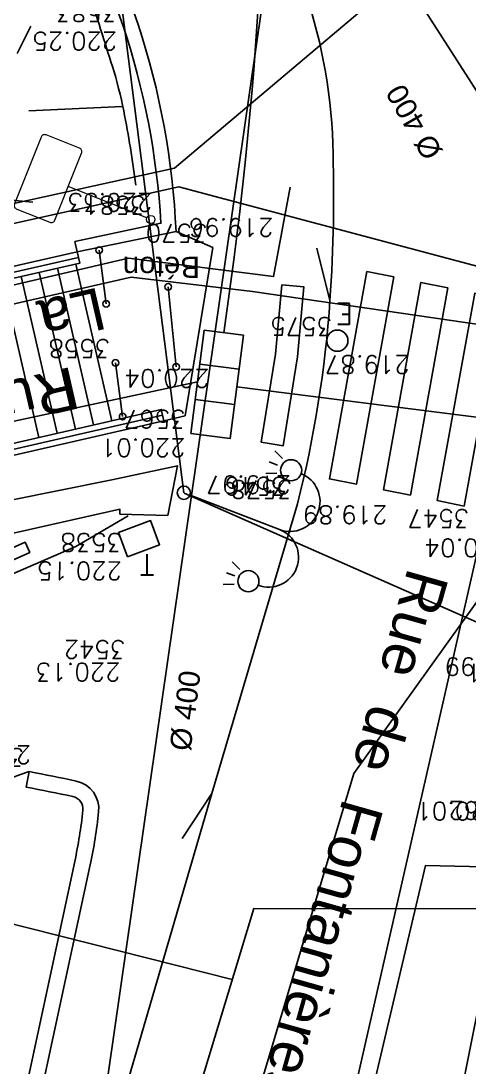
# Model space of a CAD drawing. Extents: x -594 to 29166, y -5797 to 14313.
# Drawn here: x 2502 to 3349, y 5328 to 7308 of the extents above; entities that cross this region are included whole.
import ezdxf
from ezdxf.enums import TextEntityAlignment as Align
from ezdxf.lldxf.tags import DXFTag

# ---------------------------------------------------------------- set-up
doc = ezdxf.new("R2010")
doc.units = 0
doc.linetypes.add('Style de ligne -15', pattern=[2.08328, 1.25, -0.41656, 0.13886, -0.27786])
doc.layers.get('0').update_dxf_attribs({"color": 252})
for name, color, linetype in [('A SITE', 252, 'Continuous'), ('AEP_SSL', 252, 'Continuous'), ('CAB_SSL', 252, 'Continuous'), ('EDF_SSL', 252, 'Texte-Electricite'), ('Fond topo - BAT_ANN', 252, 'Continuous'), ('Fond topo - CLO_LEG', 252, 'Continuous'), ('Fond topo - CLO_MUR', 252, 'Continuous'), ('Fond topo - EAU', 252, 'Continuous'), ('Fond topo - EAU_TXT', 252, 'Continuous'), ('Fond topo - ECL', 252, 'Continuous'), ('Fond topo - PTT', 252, 'Continuous'), ('Fond topo - PTT_TXT', 252, 'Continuous'), ('Fond topo - SIH', 252, 'Continuous'), ('Fond topo - SOL', 252, 'Continuous'), ('Fond topo - TAL', 252, 'Continuous'), ('Fond topo - TAL_HAC', 252, 'Continuous'), ('Fond topo - VOI_NOM', 252, 'Continuous'), ('Fond topo - VOI_TXT', 252, 'Continuous'), ('Fond topo - Z_500', 252, 'Continuous'), ('GAZ_SSL', 252, 'Texte-GAZ'), ('prlm-VRD', 252, 'Continuous'), ('TELECOM_SSL', 252, 'Texte-Telecom'), ('UNITAIRE SSL', 252, 'UNITAIRE')]:
    doc.layers.add(name, color=color, linetype=linetype)
for name, color, linetype, plot in [('Fond topo - N', 252, 'Continuous', False), ('Fond topo - NCACHE', 252, 'Continuous', False), ('Fond topo - ZCACHE', 252, 'Continuous', False)]:
    doc.layers.add(name, color=color, linetype=linetype, plot=plot)
for name, color, linetype, lineweight in [('Fond topo - P', 252, 'Continuous', 50), ('Fond topo - SIG', 252, 'Continuous', 20), ('Fond topo - VOI', 252, 'Continuous', 25)]:
    doc.layers.add(name, color=color, linetype=linetype, lineweight=lineweight)
doc.styles.add('2000_ARIAL', font='arial.ttf', dxfattribs={"height": 0.4})
doc.styles.add('Lignes', font='arial.ttf', dxfattribs={"height": 0.35})
doc.styles.add('LignesA', font='arial.ttf', dxfattribs={"height": 0.35})
doc.styles.add('SIMPLEX', font='simplex_.ttf', dxfattribs={"height": 1.25})
doc.styles.add('TP-C_Autocad_Standard', font='simplex_.ttf', dxfattribs={"height": 1})
doc.styles.add('Tronçons', font='arial.ttf', dxfattribs={"height": 0.25})
tags = doc.linetypes.add('L16', pattern=[0.375, 0.3, -0.075]).pattern_tags.tags
tags[6:7] = [DXFTag(74, 4), DXFTag(75, 0), DXFTag(340, '0'), DXFTag(46, 0.0), DXFTag(50, 0.0), DXFTag(44, 0.0), DXFTag(45, 0.0)]
tags[4:5] = [DXFTag(74, 4), DXFTag(75, 0), DXFTag(340, '0'), DXFTag(46, 0.0), DXFTag(50, 0.0), DXFTag(44, 0.0), DXFTag(45, 0.0)]
tags = doc.linetypes.add('L8', pattern=[0.225, 0.15, -0.075]).pattern_tags.tags
tags[6:7] = [DXFTag(74, 4), DXFTag(75, 0), DXFTag(340, '0'), DXFTag(46, 0.0), DXFTag(50, 0.0), DXFTag(44, 0.0), DXFTag(45, 0.0)]
tags[4:5] = [DXFTag(74, 4), DXFTag(75, 0), DXFTag(340, '0'), DXFTag(46, 0.0), DXFTag(50, 0.0), DXFTag(44, 0.0), DXFTag(45, 0.0)]
tags = doc.linetypes.add('Texte-BT', pattern='A,5,-0.25,["BT",Lignes,S=1,R=0,X=0,Y=-0.18],-1.25', length=6.5).pattern_tags.tags
tags[15:16] = [DXFTag(74, 4), DXFTag(75, 0), DXFTag(340, '0'), DXFTag(46, 0.0), DXFTag(50, 0.0), DXFTag(44, 0.0), DXFTag(45, 0.0)]
tags[4:5] = [DXFTag(74, 4), DXFTag(75, 0), DXFTag(340, '0'), DXFTag(46, 0.0), DXFTag(50, 0.0), DXFTag(44, 0.0), DXFTag(45, 0.0)]
tags = doc.linetypes.add('Texte-Electricite', pattern='A,5,-0.25,["ELEC",Lignes,S=1,R=0,X=0,Y=-0.18],-1.25', length=6.5).pattern_tags.tags
tags[15:16] = [DXFTag(74, 4), DXFTag(75, 0), DXFTag(340, '0'), DXFTag(46, 0.0), DXFTag(50, 0.0), DXFTag(44, 0.0), DXFTag(45, 0.0)]
tags[4:5] = [DXFTag(74, 4), DXFTag(75, 0), DXFTag(340, '0'), DXFTag(46, 0.0), DXFTag(50, 0.0), DXFTag(44, 0.0), DXFTag(45, 0.0)]
tags = doc.linetypes.add('Texte-GAZ', pattern='A,5,-0.25,["GAZ",Lignes,S=1,R=0,X=0,Y=-0.18],-1.25', length=6.5).pattern_tags.tags
tags[15:16] = [DXFTag(74, 4), DXFTag(75, 0), DXFTag(340, '0'), DXFTag(46, 0.0), DXFTag(50, 0.0), DXFTag(44, 0.0), DXFTag(45, 0.0)]
tags[4:5] = [DXFTag(74, 4), DXFTag(75, 0), DXFTag(340, '0'), DXFTag(46, 0.0), DXFTag(50, 0.0), DXFTag(44, 0.0), DXFTag(45, 0.0)]
tags = doc.linetypes.add('Texte-HT', pattern='A,5,-0.25,["HT",Lignes,S=1,R=0,X=0,Y=-0.18],-1.25', length=6.5).pattern_tags.tags
tags[15:16] = [DXFTag(74, 4), DXFTag(75, 0), DXFTag(340, '0'), DXFTag(46, 0.0), DXFTag(50, 0.0), DXFTag(44, 0.0), DXFTag(45, 0.0)]
tags[4:5] = [DXFTag(74, 4), DXFTag(75, 0), DXFTag(340, '0'), DXFTag(46, 0.0), DXFTag(50, 0.0), DXFTag(44, 0.0), DXFTag(45, 0.0)]
tags = doc.linetypes.add('Texte-Telecom', pattern='A,5,-0.25,["TEL",Lignes,S=1,R=0,X=0,Y=-0.18],-1.25', length=6.5).pattern_tags.tags
tags[15:16] = [DXFTag(74, 4), DXFTag(75, 0), DXFTag(340, '0'), DXFTag(46, 0.0), DXFTag(50, 0.0), DXFTag(44, 0.0), DXFTag(45, 0.0)]
tags[4:5] = [DXFTag(74, 4), DXFTag(75, 0), DXFTag(340, '0'), DXFTag(46, 0.0), DXFTag(50, 0.0), DXFTag(44, 0.0), DXFTag(45, 0.0)]
tags = doc.linetypes.add('Texte-TelecomA', pattern='A,5,-0.25,["TEL",LignesA,S=1,R=0,X=0,Y=-0.18],-1.25', length=6.5).pattern_tags.tags
tags[15:16] = [DXFTag(74, 4), DXFTag(75, 0), DXFTag(340, '0'), DXFTag(46, 0.0), DXFTag(50, 0.0), DXFTag(44, 0.0), DXFTag(45, 0.0)]
tags[4:5] = [DXFTag(74, 4), DXFTag(75, 0), DXFTag(340, '0'), DXFTag(46, 0.0), DXFTag(50, 0.0), DXFTag(44, 0.0), DXFTag(45, 0.0)]
tags = doc.linetypes.add('UNITAIRE', pattern='A,0.25,-0.2,0,-0.2,0.25,-0.3,["UNI",TP-C_Autocad_Standard,S=0.15,R=0,X=-0.1,Y=-0.05],-0.45', length=1.65).pattern_tags.tags
tags[23:24] = [DXFTag(74, 4), DXFTag(75, 0), DXFTag(340, '0'), DXFTag(46, 0.0), DXFTag(50, 0.0), DXFTag(44, 0.0), DXFTag(45, 0.0)]
tags[12:13] = [DXFTag(74, 4), DXFTag(75, 0), DXFTag(340, '0'), DXFTag(46, 0.0), DXFTag(50, 0.0), DXFTag(44, 0.0), DXFTag(45, 0.0)]
tags[10:11] = [DXFTag(74, 4), DXFTag(75, 0), DXFTag(340, '0'), DXFTag(46, 0.0), DXFTag(50, 0.0), DXFTag(44, 0.0), DXFTag(45, 0.0)]
tags[8:9] = [DXFTag(74, 4), DXFTag(75, 0), DXFTag(340, '0'), DXFTag(46, 0.0), DXFTag(50, 0.0), DXFTag(44, 0.0), DXFTag(45, 0.0)]
tags[6:7] = [DXFTag(74, 4), DXFTag(75, 0), DXFTag(340, '0'), DXFTag(46, 0.0), DXFTag(50, 0.0), DXFTag(44, 0.0), DXFTag(45, 0.0)]
tags[4:5] = [DXFTag(74, 4), DXFTag(75, 0), DXFTag(340, '0'), DXFTag(46, 0.0), DXFTag(50, 0.0), DXFTag(44, 0.0), DXFTag(45, 0.0)]

# ---------------------------------------------------------------- blocks, each defined once
blk = doc.blocks.new('A 90.AFF10')
at = {"ltscale": 2}
for p, q in [((-0.17, -0.5), (-0.17, 0.5)), ((0.17, -0.5), (0.17, 0.5))]:
    blk.add_line(p, q, dxfattribs=at)
at = {"ltscale": 2, "flags": 128}
blk.add_lwpolyline([(-0.5, -0.5), (0.5, -0.5), (0.5, 0.5), (-0.5, 0.5)], close=True, dxfattribs=at)
blk = doc.blocks.new('A 90.CLOLEG')
at = {"ltscale": 2}
blk.add_circle((0, 0), 0.0625, dxfattribs=at)
blk = doc.blocks.new('A 90.EAU03')
at = {"ltscale": 2}
blk.add_circle((0, 0), 0.2, dxfattribs=at)
blk = doc.blocks.new('A 90.EAU99')
at = {"style": 'SIMPLEX'}
blk.add_text('E', height=0.4, dxfattribs=at).set_placement((0, 0), align=Align.MIDDLE_CENTER)
blk = doc.blocks.new('A 90.ECL03')
at = {"ltscale": 2}
for p, q in [((-1.271914, 1.507164), (-1.354196, 1.319402)), ((-1.125, 1.464688), (-1.125, 1.293214)), ((-0.978086, 1.507164), (-0.895804, 1.319402)), ((0.978086, 1.507164), (0.895804, 1.319402)), ((1.125, 1.464688), (1.125, 1.293214)), ((1.271914, 1.507164), (1.354196, 1.319402))]:
    blk.add_line(p, q, dxfattribs=at)
at = {"ltscale": 2, "flags": 128}
blk.add_lwpolyline([(0, 0.125), (0, 1.935, -0.995687118), (1.131589, 1.939891)], format="xyb", dxfattribs=at)
at = {"ltscale": 2}
for centre, radius in [((-1.125, 1.74), 0.2), ((1.125, 1.74), 0.2), ((0, 0), 0.125)]:
    blk.add_circle(centre, radius, dxfattribs=at)
blk.add_arc((-0.565805, 1.935), 0.565805, 0, 179.504668, dxfattribs=at)
blk = doc.blocks.new('A 90.PTOPO')
at = {"layer": 'Fond topo - NCACHE', "style": 'SIMPLEX'}
blk.add_attdef('MAT', text='', height=0.34, dxfattribs=at).set_placement((0.1, -0.1), align=Align.TOP_LEFT)
at = {"layer": 'Fond topo - ZCACHE', "style": 'SIMPLEX'}
blk.add_attdef('ALT', (0.1, 0.1), '', height=0.34, dxfattribs=at)
blk = doc.blocks.new('A 90.PTT04')
at = {"ltscale": 2, "flags": 128}
blk.add_lwpolyline([(-0.5, -0.5), (0.5, -0.5), (0.5, 0.5), (-0.5, 0.5)], close=True, dxfattribs=at)
blk = doc.blocks.new('A 90.PTT99')
at = {"style": 'SIMPLEX'}
blk.add_text('T', height=0.4, dxfattribs=at).set_placement((0, 0), align=Align.MIDDLE_CENTER)
blk = doc.blocks.new('A 90.MOB01')
at = {"ltscale": 2}
blk.add_line((0, 0.078125), (0, 1.679534), dxfattribs=at)
at = {"linetype": 'Continuous', "ltscale": 2, "flags": 128}
blk.add_lwpolyline([(0, 1.679534), (0.680858, 1.679534, 0.414214007), (0.755858, 1.754534), (0.755858, 2.428793, 0.414214007), (0.680858, 2.503793), (-0.680858, 2.503793, 0.414214007), (-0.755858, 2.428793), (-0.755858, 1.754534, 0.414214007), (-0.680858, 1.679534)], format="xyb", close=True, dxfattribs=at)
at = {"ltscale": 2}
blk.add_circle((0, 0), 0.078125, dxfattribs=at)
blk = doc.blocks.new('A$C380262B1')
at = {"layer": 'AEP_SSL', "ltscale": 100, "elevation": 0, "flags": 128}
for points in [[(-6559.4, -3555.2), (-6181.8, -1941.4), (-6221.3, -1581.4), (-4963.4, 2619.5), (-4468.1, 3312.1), (-4316.7, 4235.5), (-4236.4, 4774.6), (-4247.5, 5022.4)], [(-4419.3, 5004.8), (-4615.5, 2698.5), (-4659.5, 2519.3), (-4853.8, 1547), (-5678.7, -1317.9), (-6387.2, -3659.5)]]:
    blk.add_lwpolyline(points, dxfattribs=at)
at = {"layer": 'CAB_SSL', "elevation": 0, "flags": 128}
for points in [[(-5284.9, 3151.1), (-5507.1, 4893.7)], [(-5284.6, 3150.4), (-3314.6, 2281.5), (-287.4, 2294.5), (2769.7, 2297.5), (5367.1, 4273.8)]]:
    blk.add_lwpolyline(points, dxfattribs=at)
at = {"layer": 'EDF_SSL', "linetype": 'Texte-HT', "elevation": 0, "flags": 128}
blk.add_lwpolyline([(-6100, 3590.1), (-5302.5, 3765.5), (-4101.5, 4780.1), (-4113.8, 5036.1)], dxfattribs=at)
at = {"layer": 'EDF_SSL', "linetype": 'Texte-HT', "ltscale": 100, "elevation": 0, "flags": 128}
for points in [[(-6228.4, -3485.4), (-4347.7, 2833.7), (-4155.1, 3426.7), (-5294.5, 3730.1), (-6093.8, 3553.1)], [(-6079.2, -1862.9), (-5136.7, 1251.1), (-4726.8, 3051.7), (-4657.9, 3459.6), (-5155, 3532.2), (-5384.9, 3559), (-6059, 3405.1)], [(-6054.9, -1868.5), (-5101.8, 1282.5), (-4828, 2445.4), (-2937.1, 2402.6)]]:
    blk.add_lwpolyline(points, dxfattribs=at)
at = {"layer": 'EDF_SSL', "linetype": 'Texte-BT', "elevation": 0, "flags": 128}
blk.add_lwpolyline([(-6068, 3436.5), (-5389.7, 3595.1), (-5115.3, 3560.3), (-5083.8, 3729.7)], dxfattribs=at)
at = {"layer": 'Fond topo - BAT_ANN', "ltscale": 2, "flags": 128}
for points in [[(-5558.3, 3568.2), (-5490.2, 3271.5)], [(-5523.9, 3576), (-5455.8, 3279.4)], [(-5489.5, 3583.7), (-5421.4, 3287.3)], [(-5627.2, 3552.6), (-5559, 3255.7)], [(-5592.8, 3560.4), (-5524.6, 3263.6)]]:
    blk.add_lwpolyline(points, dxfattribs=at)
at = {"layer": 'Fond topo - CLO_LEG', "ltscale": 2, "flags": 128}
for points in [[(-5431.9, 3508.9), (-5445.2, 3610.1)], [(-5299.7, 3389.6), (-5314.6, 3540.7)], [(-5400.7, 3295.2), (-5414.3, 3397)]]:
    blk.add_lwpolyline(points, dxfattribs=at)
at = {"layer": 'Fond topo - CLO_MUR', "ltscale": 2, "flags": 128}
for points in [[(-5770.3, 4634, -0.08134), (-5545.8, 4394.5, -0.137564), (-5299.8, 3645.9), (-5486.8, 3606.9), (-5490.9, 3626.5), (-5328.4, 3661.3, 0.134305), (-5569, 4378.9, 0.08134), (-5787.3, 4611.8)], [(-6438.4, 2274.4, -0.039615), (-6350.1, 2451, -0.039615), (-6235, 2611.5, -0.047647), (-6065.4, 2777.5, -0.047647), (-5867.4, 2908.4), (-5576.5, 3038.3), (-5585.1, 3057.5), (-5876.6, 2927.3, 0.04779), (-6078.6, 2793.9, 0.047647), (-6251.1, 2625.1, 0.039615), (-6368.1, 2461.9, 0.039615), (-6457.9, 2282.2)], [(-6225.1, 529.4), (-5978.5, 455.8), (-5798.9, 1081.3), (-5738.5, 1294.5), (-5584.6, 2018.9), (-5491.4, 2452.8, 0.026907), (-5475.9, 2550, 0.382646), (-5494.8, 2576, 0.006707), (-5582.9, 2593.8), (-5577.3, 2623.3, -0.006707), (-5488.4, 2605.3, -0.382646), (-5446.1, 2546.9, -0.026907), (-5462.1, 2446.5), (-5555.3, 2012.6), (-5709.3, 1287.3), (-5770, 1073.1), (-5958, 418.4), (-6233.7, 500.7)]]:
    blk.add_lwpolyline(points, format="xyb", dxfattribs=at)
for points in [[(-5980.7, 3495), (-5486.8, 3606.9), (-5481.9, 3585.5), (-5975.8, 3473.6)], [(-5908.3, 3175.5), (-5327.6, 3308.8), (-5322.6, 3287.4), (-5903.4, 3154.1)], [(-5813.3, 3096.7), (-5421.3, 3175.6), (-5297.1, 3202.3), (-5315.5, 3108.1), (-5406, 3110.7)], [(-5405.8, 3120), (-5798, 3031.8)], [(-5405.8, 3120), (-5405.8, 3120), (-5406, 3110.7)]]:
    blk.add_lwpolyline(points, dxfattribs=at)
at = {"layer": 'Fond topo - CLO_MUR', "linetype": 'L16', "ltscale": 2, "flags": 128}
for points in [[(-5484.4, 3596.2), (-5978.2, 3484.3)], [(-5325.1, 3298.1), (-5905.8, 3164.8)]]:
    blk.add_lwpolyline(points, dxfattribs=at)
at = {"layer": 'Fond topo - SIH', "linetype": 'L16', "ltscale": 2, "flags": 128}
for points in [[(-4887.7, 3559.5), (-4938.6, 3569.7), (-5009.6, 3177.3), (-4958.6, 3167.1)], [(-4856.6, 3146.6), (-4907.6, 3156.8), (-4836.7, 3549.2), (-4785.7, 3539)], [(-5099.8, 3544.4), (-5111.5, 3413.3), (-5138.7, 3246.6), (-5097.2, 3239.8), (-5069.8, 3408.1), (-5057.9, 3540.7)], [(-4754.6, 3126), (-4805.6, 3136.3), (-4734.7, 3528.7), (-4683.7, 3518.4)]]:
    blk.add_lwpolyline(points, close=True, dxfattribs=at)
at = {"layer": 'Fond topo - SOL', "linetype": 'L16', "ltscale": 2, "flags": 128}
blk.add_lwpolyline([(-5299.8, 3645.9), (-5230.4, 3615.3), (-5282.6, 3297), (-5322.6, 3287.4)], dxfattribs=at)
at = {"layer": 'Fond topo - TAL', "linetype": 'L8', "ltscale": 2, "flags": 128}
blk.add_lwpolyline([(-5375.9, 3733.6, 0.016645), (-5398.7, 3873.8, 0.027189), (-5420.1, 3958.1, 0.002513), (-5465.1, 4099.6, 0.012029), (-5475.3, 4128.8, 0.017564), (-5503.8, 4196.9, 0.015946), (-5540.1, 4269.6, 0.034499), (-5569.3, 4315.7, 0.009438), (-5690.3, 4474.3, 0.029586), (-5726, 4514.2, 0.015022), (-5803.2, 4586.3)], format="xyb", dxfattribs=at)
at = {"layer": 'Fond topo - TAL_HAC', "ltscale": 2}
for p, q in [((-5578.3, 3874.2), (-5400.7, 3881.9)), ((-5762.1, 3718.9), (-5570.9, 3701.3))]:
    blk.add_line(p, q, dxfattribs=at)
at = {"layer": 'Fond topo - VOI', "ltscale": 2, "flags": 128}
for points in [[(-5688.7, 4767.2), (-5355.5, 4535.3, -0.113855), (-5148.3, 4306.7, -0.040709), (-5061.8, 4117, -0.078752), (-5003.3, 3812, -0.025105), (-5008.6, 3515.2, -0.045102), (-5070.1, 3130.1)], [(-6413.2, 2270.1, -0.039615), (-6326.7, 2443.2, -0.039615), (-6213.9, 2600.5, -0.047647), (-6047.7, 2763.2, -0.047647), (-5853.6, 2891.4), (-5489.1, 3049.1), (-5390.1, 3107.4)], [(-5577.3, 2623.3, 0.172051), (-6016, 2288, 0.056774), (-6086.1, 2148)]]:
    blk.add_lwpolyline(points, format="xyb", dxfattribs=at)
for points in [[(-5008.6, 3515.2), (-5033.4, 3614.1)], [(-5232.3, 2581.8), (-5288.1, 2496.4)]]:
    blk.add_lwpolyline(points, dxfattribs=at)
at = {"layer": 'Fond topo - VOI', "ltscale": 200, "flags": 128}
blk.add_lwpolyline([(-5070.1, 3130.1), (-5232.3, 2581.8), (-5398.7, 2011.5), (-5681.9, 1051), (-6030.9, -144.4), (-6460, -1603.6), (-6630.4, -2178, -0.018575), (-6796.2, -2669.3, 0.004565), (-7009.6, -3247.5)], format="xyb", dxfattribs=at)
at = {"layer": 'GAZ_SSL', "linetype": 'Texte-GAZ', "ltscale": 100, "elevation": 0, "flags": 128}
blk.add_lwpolyline([(-5152.7, 2364.1), (2667.5, 2357.7), (4919.7, 2312), (4981.8, 2316.6), (5207, 2843.6), (5728.5, 4507.7), (6339.1, 4692.4), (6432.2, 4848.2), (10857.2, 6251), (11031.2, 6212.3), (11941.1, 6493.7), (12510.7, 6660.8), (12700.2, 6574), (12863.2, 5583.5), (13335, 3411.6), (13791.1, 3267.4), (13865.7, 2980.9), (14636, 3165.2), (15406, 3172.4)], dxfattribs=at)
at = {"layer": 'GAZ_SSL', "elevation": 0, "flags": 128}
blk.add_lwpolyline([(-5193.3, 2229.9), (-5794.8, 2382.1), (-5825.5, 2493.4), (-6405.5, 2644.2)], dxfattribs=at)
at = {"layer": 'GAZ_SSL', "ltscale": 100, "elevation": 0, "flags": 128}
blk.add_lwpolyline([(-6773.1, -2983.6), (-5152.7, 2364.1)], dxfattribs=at)
at = {"layer": 'TELECOM_SSL', "elevation": 0, "flags": 128}
blk.add_lwpolyline([(-5209.5, 3454.1, 0.051082), (-5141.8, 4931)], format="xyb", dxfattribs=at)
blk.add_lwpolyline([(-5259.2, 3361.1), (-6452.5, 3105)], dxfattribs=at)
at = {"layer": 'TELECOM_SSL', "linetype": 'Texte-TelecomA', "ltscale": 100, "elevation": 0, "flags": 128}
blk.add_lwpolyline([(-5184.8, 3351.6), (-201.1, 2720.3), (4509.4, 2880.7)], dxfattribs=at)
at = {"layer": 'UNITAIRE SSL', "ltscale": 200, "elevation": 0, "flags": 128}
for points in [[(-5369.3, 4907.7), (-4092.3, 2915.1), (1383.2, 3181), (5037.6, 4148.6), (6149.2, 4707.5), (7015.1, 4951.4), (8140.3, 5317.6), (9024.1, 5587.2), (10085, 5928.5), (11017.8, 6277.3), (12233.9, 7183.3), (11504.2, 8257.1)], [(-5817.1, -648.2), (-5093.3, 4377.6)]]:
    blk.add_lwpolyline(points, dxfattribs=at)
at = {"layer": 'Fond topo - CLO_LEG', "ltscale": 2, "xscale": 100.0000000000001, "yscale": 100.0000000000001, "zscale": 100.0000000000001, "rotation": 254.9497322987377}
for p in [(-5445.2, 3610.1), (-5314.6, 3540.7), (-5431.9, 3508.9), (-5414.3, 3397), (-5299.7, 3389.6), (-5400.7, 3295.2)]:
    blk.add_blockref('A 90.CLOLEG', p, dxfattribs=at)
at = {"layer": 'Fond topo - EAU', "ltscale": 2, "xscale": 100, "yscale": 100, "zscale": 100, "rotation": 68.29766717889882}
blk.add_blockref('A 90.EAU03', (-4994.6, 3439), dxfattribs=at)
at = {"layer": 'Fond topo - EAU_TXT', "ltscale": 2, "xscale": 100, "yscale": 100, "zscale": 100, "rotation": 179.9607580165454}
blk.add_blockref('A 90.EAU99', (-4981.1, 3489.6), dxfattribs=at)
at = {"layer": 'Fond topo - ECL', "ltscale": 2, "xscale": 100, "yscale": 100, "zscale": 100, "rotation": 248.970321922708}
blk.add_blockref('A 90.ECL03', (-5284.9, 3151.1), dxfattribs=at)
at = {"layer": 'Fond topo - P', "ltscale": 2}
ref = blk.add_blockref('A 90.PTOPO', (-5400.9, 4032.8), dxfattribs=dict(at, xscale=100, yscale=100, zscale=100, rotation=179.9607580165254))
ref.add_attrib('MAT', '3583', dxfattribs={"layer": 'Fond topo - N', "color": 0, "ltscale": 2, "height": 34, "rotation": 179.9608, "style": 'SIMPLEX'}).set_placement((-5410.9, 4042.8), align=Align.TOP_LEFT)
ref.add_attrib('ALT', '220.25/mur', (-5410.9, 4022.8), dxfattribs={"layer": 'Fond topo - Z_500', "color": 0, "ltscale": 2, "height": 34, "rotation": 179.9608, "style": 'SIMPLEX'})
ref = blk.add_blockref('A 90.PTOPO', (-5347.5, 3668.3), dxfattribs=dict(at, xscale=100, yscale=100, zscale=100, rotation=179.9607580165254))
ref.add_attrib('MAT', '3581', dxfattribs={"layer": 'Fond topo - N', "color": 0, "ltscale": 2, "height": 34, "rotation": 179.9608, "style": 'SIMPLEX'}).set_placement((-5357.5, 3678.3), align=Align.TOP_LEFT)
ref.add_attrib('ALT', '220.33', (-5344.4, 3717.7), dxfattribs={"layer": 'Fond topo - Z_500', "color": 0, "ltscale": 2, "height": 34, "rotation": 179.9608, "style": 'SIMPLEX'})
ref = blk.add_blockref('A 90.PTOPO', (-5230.4, 3615.3), dxfattribs=dict(at, xscale=100, yscale=100, zscale=100, rotation=179.9607580165254))
ref.add_attrib('MAT', '3570', dxfattribs={"layer": 'Fond topo - N', "color": 0, "ltscale": 2, "height": 34, "rotation": 179.9608, "style": 'SIMPLEX'}).set_placement((-5240.4, 3625.3), align=Align.TOP_LEFT)
ref.add_attrib('ALT', '219.96', (-5115.4, 3670.1), dxfattribs={"layer": 'Fond topo - Z_500', "color": 0, "ltscale": 2, "height": 34, "rotation": 179.9608, "style": 'SIMPLEX'})
ref = blk.add_blockref('A 90.PTOPO', (-4994.6, 3439), dxfattribs=dict(at, xscale=100, yscale=100, zscale=100, rotation=179.9607580165254))
ref.add_attrib('MAT', '3575', dxfattribs={"layer": 'Fond topo - N', "color": 0, "ltscale": 2, "height": 34, "rotation": 179.9608, "style": 'SIMPLEX'}).set_placement((-5004.6, 3449), align=Align.TOP_LEFT)
ref.add_attrib('ALT', '219.87', (-4857.7, 3410.7), dxfattribs={"layer": 'Fond topo - Z_500', "color": 0, "ltscale": 2, "height": 34, "rotation": 179.9608, "style": 'SIMPLEX'})
ref = blk.add_blockref('A 90.PTOPO', (-5414.3, 3397), dxfattribs=dict(at, xscale=100, yscale=100, zscale=100, rotation=179.9607580165254))
ref.add_attrib('MAT', '3558', dxfattribs={"layer": 'Fond topo - N', "color": 0, "ltscale": 2, "height": 34, "rotation": 179.9608, "style": 'SIMPLEX'}).set_placement((-5424.3, 3407), align=Align.TOP_LEFT)
ref.add_attrib('ALT', '220.04', (-5236.4, 3384.5), dxfattribs={"layer": 'Fond topo - Z_500', "color": 0, "ltscale": 2, "height": 34, "rotation": 179.9608, "style": 'SIMPLEX'})
ref = blk.add_blockref('A 90.PTOPO', (-5271.6, 3263.3), dxfattribs=dict(at, xscale=100, yscale=100, zscale=100, rotation=179.9607580165254))
ref.add_attrib('MAT', '3567', dxfattribs={"layer": 'Fond topo - N', "color": 0, "ltscale": 2, "height": 34, "rotation": 179.9608, "style": 'SIMPLEX'}).set_placement((-5281.6, 3273.3), align=Align.TOP_LEFT)
ref.add_attrib('ALT', '220.01', (-5281.6, 3253.3), dxfattribs={"layer": 'Fond topo - Z_500', "color": 0, "ltscale": 2, "height": 34, "rotation": 179.9608, "style": 'SIMPLEX'})
ref = blk.add_blockref('A 90.PTOPO', (-5081.1, 3136.6), dxfattribs=dict(at, xscale=100, yscale=100, zscale=100, rotation=179.9607580165254))
ref.add_attrib('MAT', '3546', dxfattribs={"layer": 'Fond topo - N', "color": 0, "ltscale": 2, "height": 34, "rotation": 179.9608, "style": 'SIMPLEX'}).set_placement((-5091.1, 3146.6), align=Align.TOP_LEFT)
ref.add_attrib('ALT', '219.97', (-5082.2, 3183.3), dxfattribs={"layer": 'Fond topo - Z_500', "color": 0, "ltscale": 2, "height": 34, "rotation": 179.9608, "style": 'SIMPLEX'})
ref = blk.add_blockref('A 90.PTOPO', (-5070, 3130.4), dxfattribs=dict(at, xscale=100, yscale=100, zscale=100, rotation=179.9607580165254))
ref.add_attrib('MAT', '3578', dxfattribs={"layer": 'Fond topo - N', "color": 0, "ltscale": 2, "height": 34, "rotation": 179.9608, "style": 'SIMPLEX'}).set_placement((-5080, 3140.4), align=Align.TOP_LEFT)
ref.add_attrib('ALT', '219.89', (-4899.9, 3126.2), dxfattribs={"layer": 'Fond topo - Z_500', "color": 0, "ltscale": 2, "height": 34, "rotation": 179.9608, "style": 'SIMPLEX'})
ref = blk.add_blockref('A 90.PTOPO', (-4735.3, 3075.1), dxfattribs=dict(at, xscale=100, yscale=100, zscale=100, rotation=179.9607580165254))
ref.add_attrib('MAT', '3547', dxfattribs={"layer": 'Fond topo - N', "color": 0, "ltscale": 2, "height": 34, "rotation": 179.9608, "style": 'SIMPLEX'}).set_placement((-4745.3, 3085.1), align=Align.TOP_LEFT)
ref.add_attrib('ALT', '220.04', (-4669.1, 3063.5), dxfattribs={"layer": 'Fond topo - Z_500', "color": 0, "ltscale": 2, "height": 34, "rotation": 179.9608, "style": 'SIMPLEX'})
ref = blk.add_blockref('A 90.PTOPO', (-5391.8, 3030), dxfattribs=dict(at, xscale=100, yscale=100, zscale=100, rotation=179.9607580165254))
ref.add_attrib('MAT', '3538', dxfattribs={"layer": 'Fond topo - N', "color": 0, "ltscale": 2, "height": 34, "rotation": 179.9608, "style": 'SIMPLEX'}).set_placement((-5401.8, 3040), align=Align.TOP_LEFT)
ref.add_attrib('ALT', '220.15', (-5401.8, 3020), dxfattribs={"layer": 'Fond topo - Z_500', "color": 0, "ltscale": 2, "height": 34, "rotation": 179.9608, "style": 'SIMPLEX'})
ref = blk.add_blockref('A 90.PTOPO', (-5385.4, 2827.3), dxfattribs=dict(at, xscale=100, yscale=100, zscale=100, rotation=179.9607580165254))
ref.add_attrib('MAT', '3542', dxfattribs={"layer": 'Fond topo - N', "color": 0, "ltscale": 2, "height": 34, "rotation": 179.9608, "style": 'SIMPLEX'}).set_placement((-5395.4, 2837.3), align=Align.TOP_LEFT)
ref.add_attrib('ALT', '220.13', (-5404.6, 2828.6), dxfattribs={"layer": 'Fond topo - Z_500', "color": 0, "ltscale": 2, "height": 34, "rotation": 179.9608, "style": 'SIMPLEX'})
ref = blk.add_blockref('A 90.PTOPO', (-4622.9, 2782.9), dxfattribs=dict(at, xscale=100, yscale=100, zscale=100, rotation=179.9607580165254))
ref.add_attrib('MAT', '3661', dxfattribs={"layer": 'Fond topo - N', "color": 0, "ltscale": 2, "height": 34, "rotation": 179.9608, "style": 'SIMPLEX'}).set_placement((-4632.9, 2792.9), align=Align.TOP_LEFT)
ref.add_attrib('ALT', '219.99', (-4631.6, 2838.8), dxfattribs={"layer": 'Fond topo - Z_500', "color": 0, "ltscale": 2, "height": 34, "rotation": 179.9608, "style": 'SIMPLEX'})
ref = blk.add_blockref('A 90.PTOPO', (-5577.3, 2623.3), dxfattribs=dict(at, xscale=100, yscale=100, zscale=100, rotation=179.9607580165254))
ref.add_attrib('MAT', '3526', dxfattribs={"layer": 'Fond topo - N', "color": 0, "ltscale": 2, "height": 34, "rotation": 179.9608, "style": 'SIMPLEX'}).set_placement((-5587.3, 2633.3), align=Align.TOP_LEFT)
ref.add_attrib('ALT', '220.57', (-5573.6, 2672), dxfattribs={"layer": 'Fond topo - Z_500', "color": 0, "ltscale": 2, "height": 34, "rotation": 179.9608, "style": 'SIMPLEX'})
ref = blk.add_blockref('A 90.PTOPO', (-4657.9, 2522.5), dxfattribs=dict(at, xscale=100, yscale=100, zscale=100, rotation=179.9607580165254))
ref.add_attrib('MAT', '3662', dxfattribs={"layer": 'Fond topo - N', "color": 0, "ltscale": 2, "height": 34, "rotation": 179.9608, "style": 'SIMPLEX'}).set_placement((-4667.9, 2532.5), align=Align.TOP_LEFT)
ref.add_attrib('ALT', '220.01', (-4684.7, 2565.4), dxfattribs={"layer": 'Fond topo - Z_500', "color": 0, "ltscale": 2, "height": 34, "rotation": 179.9608, "style": 'SIMPLEX'})
at = {"layer": 'Fond topo - PTT', "ltscale": 2, "xscale": 65.07287221166509, "yscale": 49, "zscale": 100, "rotation": 20.29421313051339}
blk.add_blockref('A 90.PTT04', (-5369.8, 3064.3), dxfattribs=at)
at = {"layer": 'Fond topo - PTT_TXT', "ltscale": 2, "xscale": 100, "yscale": 100, "zscale": 100, "rotation": 179.9607580165254}
blk.add_blockref('A 90.PTT99', (-5354.5, 3014.8), dxfattribs=at)
at = {"layer": 'Fond topo - SIG', "ltscale": 2, "xscale": 100, "yscale": 100, "zscale": 100, "rotation": 68.27064540539925}
blk.add_blockref('A 90.MOB01', (-5347.5, 3668.3), dxfattribs=at)
at = {"layer": 'TELECOM_SSL', "linetype": 'ByBlock', "ltscale": 2, "xscale": 197.0395654589478, "yscale": 75, "zscale": 100, "rotation": 262.7411725521996}
blk.add_blockref('A 90.AFF10', (-5222, 3356.3), dxfattribs=at)
at = {"layer": 'Fond topo - VOI_NOM', "style": '2000_ARIAL'}
for s, rotation, p in [('La  Navarre', 192.8969, (-5445.1, 3540.6)), ('Rue  de', 192.8969, (-5495.7, 3390.2)), ('Rue  de  Fontanières', 254.2461, (-4860.5, 3011.6))]:
    blk.add_text(s, height=80, rotation=rotation, dxfattribs=at).set_placement(p)
at = {"layer": 'Fond topo - VOI_TXT', "style": '2000_ARIAL'}
blk.add_text('Béton', height=40, rotation=179.9608, dxfattribs=at).set_placement((-5254.5, 3597.7))
at = {"layer": 'UNITAIRE SSL', "style": 'Tronçons'}
for rotation, p in [(119.8954, (-4794.4, 3796.6)), (82.5875, (-5272.6, 2660.7))]:
    blk.add_text('Ø 400', height=40, rotation=rotation, dxfattribs=at).set_placement(p)

msp = doc.modelspace()

# ---------------------------------------------------------------- linework, layer by layer
at = {"layer": 'A SITE', "linetype": 'Style de ligne -15', "lineweight": 50, "ltscale": 25.4}
msp.add_open_spline([(4176.46, 5442.268), (4369.672, 5480.305), (4562.883, 5518.342), (4903.036, 5519.771), (5243.188, 5521.2), (5979.862, 5524.644), (6716.536, 5528.089), (7278.196, 5527.681), (7839.856, 5527.273), (8021.336, 5527.044), (8202.816, 5526.815), (8808.176, 5525.356), (9413.535, 5523.896), (10716.351, 5525.293), (12019.166, 5526.69), (12242.597, 5526.219), (12466.029, 5525.748), (12816.588, 5520.962), (13167.148, 5516.176), (13202.673, 5616.323), (13238.199, 5716.47), (13267.888, 5802.201), (13297.577, 5887.932), (13327.266, 5973.663), (13356.956, 6059.395), (13408.406, 6207.964), (13459.856, 6356.533), (13477.006, 6406.056), (13494.156, 6455.579), (13528.564, 6560.212), (13562.972, 6664.845), (13573.344, 6696.386), (13583.716, 6727.928), (13599.145, 6774.844), (13614.573, 6821.761), (13678.898, 7117.445), (13743.224, 7413.129), (13957.444, 7453.65), (14171.664, 7494.171), (14164.331, 7534.454), (14156.998, 7574.738), (14190.699, 7584.189), (14224.399, 7593.639), (14227.546, 7586.876), (14230.693, 7580.113), (14293.316, 7599.076), (14355.939, 7618.039), (14360.336, 7603.518), (14364.733, 7588.998), (14537.195, 7591.453), (14709.721, 7640.319), (14664.801, 7789.364), (14619.881, 7938.41), (15047.101, 8062.384), (15474.322, 8186.358), (15686.72, 8247.996), (15899.118, 8309.635), (15904.181, 8311.166), (15909.244, 8312.698), (15908.246, 8315.995), (15907.249, 8319.292), (17672.664, 8849.185), (19438.079, 9379.077), (19648.946, 9442.842), (19859.814, 9506.606), (20255.35, 9309.74), (20650.886, 9112.874), (20960.83, 8222.926), (21270.775, 7332.978), (21180.205, 7304.155), (21089.635, 7275.333), (21163.082, 7017.584), (21236.529, 6759.834), (21251.591, 6763.9), (21266.653, 6767.967), (21275.663, 6734.59), (21284.674, 6701.213), (21269.902, 6697.225), (21255.13, 6693.238), (21270.029, 6638.047), (21284.928, 6582.856), (21291.188, 6584.546), (21297.447, 6586.236), (21305.995, 6495.046), (21402.881, 6506.774), (21487.346, 6527.117), (21571.811, 6547.461), (21569.541, 6559.077), (21567.271, 6570.694), (21604.983, 6578.638), (21642.694, 6586.582), (21649.991, 6549.244), (21657.287, 6511.906), (21652.493, 6510.896), (21647.699, 6509.886), (21807.598, 5746.172), (21967.496, 4982.457), (21977.291, 4938.62), (21987.086, 4894.782), (22015.78, 4743.898), (22044.474, 4593.013), (22063.498, 4473.154), (22082.523, 4353.295), (22101.178, 4237.725), (22119.832, 4122.156), (22124.345, 4087.384), (22128.858, 4052.612), (22138.67, 3933.295), (22148.483, 3813.978), (22152.899, 3687.239), (22157.316, 3560.501), (22156.076, 3368.858), (22154.837, 3177.215), (22152.199, 3078.787), (22149.562, 2980.358), (22145.456, 2863.605), (22141.35, 2746.851), (22132.85, 2586.185), (22124.349, 2425.518), (22087.732, 1950.646), (22051.116, 1475.773), (21993.933, 847.273), (21936.75, 218.773), (21915.729, 183.154), (21894.709, 147.536), (21213.23, 141.566), (20531.75, 135.597), (20529.704, 160.058), (20527.657, 184.52), (20322.852, 176.691), (20118.047, 168.862), (19882.166, 159.845), (19646.285, 150.828), (19256.888, 145.182), (18867.491, 139.536), (18773.401, -158.054), (18679.311, -455.644), (18604.53, -1398.289), (18529.749, -2340.935), (18635.053, -2777.585), (18740.357, -3214.234), (18588.756, -3295.853), (18437.156, -3377.471), (18384.511, -3407.387), (18331.865, -3437.302), (18280.613, -3484.556), (18229.362, -3531.809), (18125.267, -3688.349), (18021.173, -3844.888), (17973.144, -3961.195), (17925.114, -4077.502), (17903.66, -4188.267), (17882.205, -4299.032), (17853.831, -4428.724), (17825.458, -4558.416), (17795.321, -4816.052), (17765.184, -5073.687), (17828.426, -5320.212), (17891.667, -5566.736), (16164.839, -5333.52), (14438.011, -5100.304), (14043.046, -5030.624), (13648.082, -4960.944), (13506.144, -4936.079), (13364.206, -4911.213), (13220.848, -4883.357), (13077.49, -4855.501), (12791.937, -4799.706), (12506.383, -4743.912), (12128.349, -4679.679), (11750.314, -4615.447), (11530.967, -4571.296), (11311.619, -4527.146), (10549.503, -4375.437), (9787.387, -4223.728), (9847.498, -3981.593), (9907.609, -3739.459), (9806.225, -3461.39), (9704.841, -3183.322), (9715.187, -3083.784), (9725.532, -2984.247), (9824.047, -2441.958), (9922.562, -1899.67), (9651.72, -1701.167), (9380.878, -1502.664), (9447.608, -1104.825), (9514.339, -706.985), (9834.998, -611.033), (10155.657, -515.081), (10247.114, 11.583), (10338.572, 538.246), (10143.199, 564.034), (9947.826, 589.823), (9948.48, 594.78), (9949.134, 599.737), (9614.75, 638.685), (9280.365, 677.634), (8737.859, 744.574), (8195.353, 811.514), (7103.907, 948.262), (6012.462, 1085.009), (5516.207, 1145.917), (5019.951, 1206.825), (4567.057, 1262.265), (4114.163, 1317.705), (4102.18, 1307.409), (4090.197, 1297.113), (3869.944, 1322.11), (3649.69, 1347.106), (3455.22, 1370.405), (3260.751, 1393.703), (3258.524, 1373.559), (3256.298, 1353.416), (2884.962, 1399.248), (2513.626, 1445.079), (2816.189, 2481.825), (3118.751, 3518.57), (3122.583, 3517.421), (3126.415, 3516.272), (3182.803, 3704.332), (3239.191, 3892.391), (3244.935, 3911.549), (3250.679, 3930.706), (3342.693, 4248.166), (3434.706, 4565.625), (3504.837, 4748.285), (3574.967, 4930.944), (3700.503, 5086.554), (3826.038, 5242.164), (4001.249, 5342.216), (4176.46, 5442.268)], degree=2, knots=[0, 0, 0, 1, 1, 2, 2, 3, 3, 4, 4, 5, 5, 6, 6, 7, 7, 8, 8, 9, 9, 10, 10, 11, 11, 12, 12, 13, 13, 14, 14, 15, 15, 16, 16, 17, 17, 18, 18, 19, 19, 20, 20, 21, 21, 22, 22, 23, 23, 24, 24, 25, 25, 26, 26, 27, 27, 28, 28, 29, 29, 30, 30, 31, 31, 32, 32, 33, 33, 34, 34, 35, 35, 36, 36, 37, 37, 38, 38, 39, 39, 40, 40, 41, 41, 42, 42, 43, 43, 44, 44, 45, 45, 46, 46, 47, 47, 48, 48, 49, 49, 50, 50, 51, 51, 52, 52, 53, 53, 54, 54, 55, 55, 56, 56, 57, 57, 58, 58, 59, 59, 60, 60, 61, 61, 62, 62, 63, 63, 64, 64, 65, 65, 66, 66, 67, 67, 68, 68, 69, 69, 70, 70, 71, 71, 72, 72, 73, 73, 74, 74, 75, 75, 76, 76, 77, 77, 78, 78, 79, 79, 80, 80, 81, 81, 82, 82, 83, 83, 84, 84, 85, 85, 86, 86, 87, 87, 88, 88, 89, 89, 90, 90, 91, 91, 92, 92, 93, 93, 94, 94, 95, 95, 96, 96, 97, 97, 98, 98, 99, 99, 100, 100, 101, 101, 102, 102, 103, 103, 104, 104, 105, 105, 106, 106, 107, 107, 108, 108, 109, 109, 110, 110, 111, 111, 112, 112, 113, 113, 114, 114, 115, 115, 115], dxfattribs=at)

# ---------------------------------------------------------------- block references
at = {"layer": 'prlm-VRD'}
msp.add_blockref('A$C380262B1', (8094.783, 3263.943), dxfattribs=at)

doc.saveas('drawing.dxf')
